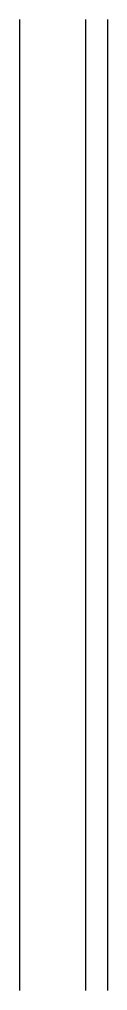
# Model space of a CAD drawing. Header units: inches. Extents: x -64.5 to -62.9, y 16.5 to 34.1.
import ezdxf

# ---------------------------------------------------------------- set-up
doc = ezdxf.new("R2010")
doc.units = ezdxf.units.IN
doc.header["$MEASUREMENT"] = 0

msp = doc.modelspace()

# ---------------------------------------------------------------- linework, layer by layer
for p, q in [((-64.549, 34.057), (-64.549, 16.455)), ((-63.349, 34.057), (-63.349, 16.455)), ((-62.949, 34.057), (-62.949, 16.455))]:
    msp.add_line(p, q)

doc.saveas('drawing.dxf')
